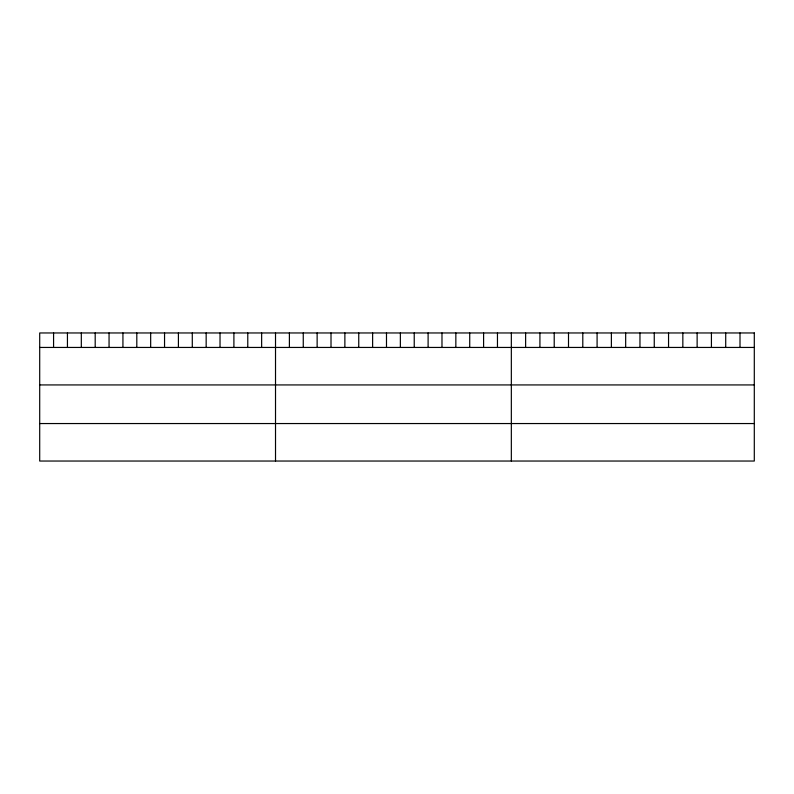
<?xml version="1.0" encoding="UTF-8"?>
<svg xmlns="http://www.w3.org/2000/svg" width="794" height="794" viewBox="0 0 794 794"><rect width="100%" height="100%" fill="white"/><g stroke="black" fill="none" stroke-linecap="round" stroke-linejoin="round"><path stroke-width="1.19" d="M39.7 347.444L754.3 347.444M39.7 384.931L754.3 384.931M39.7 423.549L754.3 423.549M740.008 332.964L740.008 347.444M725.716 332.964L725.716 347.444M711.424 332.964L711.424 347.444M697.132 332.964L697.132 347.444M682.84 332.964L682.84 347.444M668.548 332.964L668.548 347.444M654.256 332.964L654.256 347.444M639.964 332.964L639.964 347.444M625.672 332.964L625.672 347.444M611.38 332.964L611.38 347.444M597.088 332.964L597.088 347.444M582.796 332.964L582.796 347.444M568.504 332.964L568.504 347.444M554.212 332.964L554.212 347.444M539.92 332.964L539.92 347.444M525.628 332.964L525.628 347.444M511.336 332.964L511.336 461.036M497.461 332.964L497.461 347.444M483.596 332.964L483.596 347.444M469.72 332.964L469.72 347.444M455.845 332.964L455.845 347.444M441.98 332.964L441.98 347.444M428.105 332.964L428.105 347.444M414.23 332.964L414.23 347.444M400.365 332.964L400.365 347.444M386.489 332.964L386.489 347.444M372.624 332.964L372.624 347.444M358.749 332.964L358.749 347.444M344.874 332.964L344.874 347.444M331.009 332.964L331.009 347.444M317.134 332.964L317.134 347.444M303.258 332.964L303.258 347.444M289.393 332.964L289.393 347.444M275.518 332.964L275.518 461.036M261.643 332.964L261.643 347.444M247.778 332.964L247.778 347.444M233.902 332.964L233.902 347.444M220.027 332.964L220.027 347.444M206.162 332.964L206.162 347.444M192.287 332.964L192.287 347.444M178.412 332.964L178.412 347.444M164.547 332.964L164.547 347.444M150.671 332.964L150.671 347.444M136.806 332.964L136.806 347.444M122.931 332.964L122.931 347.444M109.056 332.964L109.056 347.444M95.191 332.964L95.191 347.444M81.316 332.964L81.316 347.444M67.44 332.964L67.44 347.444M53.575 332.964L53.575 347.444M754.3 332.964L39.7 332.964L39.7 461.036L754.3 461.036L754.3 332.964"/></g></svg>
